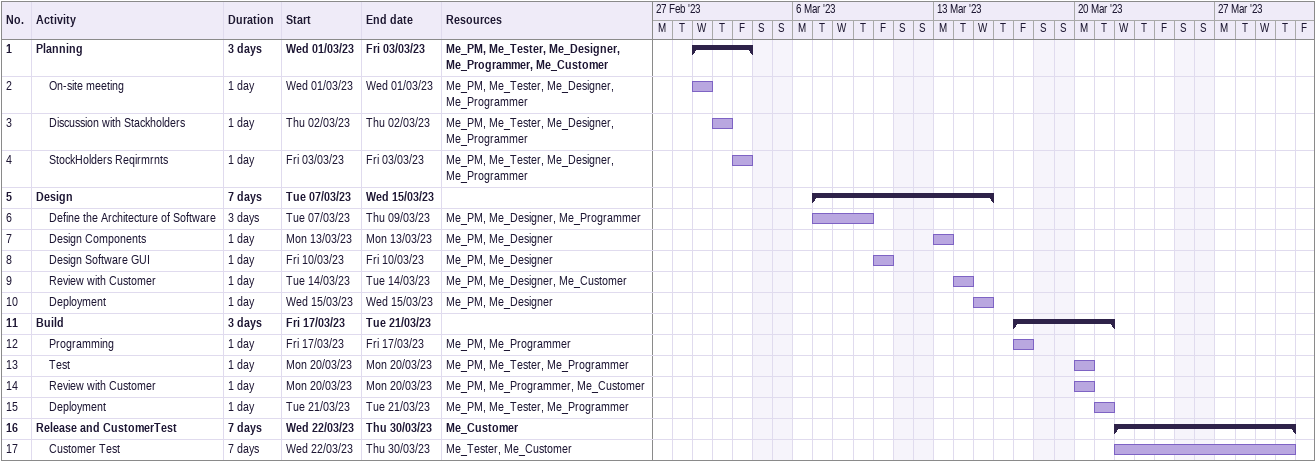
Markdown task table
| ID | Level | Task | Duration | Start | Finish | Resources |
|---|---|---|---|---|---|---|
| 1 | 1 | **Planning** | 3d | 2023-03-01 | 2023-03-03 | Me_PM, Me_Tester, Me_Designer, Me_Programmer, Me_Customer |
| 2 | 2 | On-site meeting | 1d | 2023-03-01 | 2023-03-01 | Me_PM, Me_Tester, Me_Designer, Me_Programmer |
| 3 | 2 | Discussion with Stackholders | 1d | 2023-03-02 | 2023-03-02 | Me_PM, Me_Tester, Me_Designer, Me_Programmer |
| 4 | 2 | StockHolders Reqirmrnts | 1d | 2023-03-03 | 2023-03-03 | Me_PM, Me_Tester, Me_Designer, Me_Programmer |
| 5 | 1 | **Design** | 7d | 2023-03-07 | 2023-03-15 |  |
| 6 | 2 | Define the Architecture of Software | 3d | 2023-03-07 | 2023-03-09 | Me_PM, Me_Designer, Me_Programmer |
| 7 | 2 | Design Components | 1d | 2023-03-13 | 2023-03-13 | Me_PM, Me_Designer |
| 8 | 2 | Design Software GUI | 1d | 2023-03-10 | 2023-03-10 | Me_PM, Me_Designer |
| 9 | 2 | Review with Customer | 1d | 2023-03-14 | 2023-03-14 | Me_PM, Me_Designer, Me_Customer |
| 10 | 2 | Deployment | 1d | 2023-03-15 | 2023-03-15 | Me_PM, Me_Designer |
| 11 | 1 | **Build** | 3d | 2023-03-17 | 2023-03-21 |  |
| 12 | 2 | Programming | 1d | 2023-03-17 | 2023-03-17 | Me_PM, Me_Programmer |
| 13 | 2 | Test | 1d | 2023-03-20 | 2023-03-20 | Me_PM, Me_Tester, Me_Programmer |
| 14 | 2 | Review with Customer | 1d | 2023-03-20 | 2023-03-20 | Me_PM, Me_Programmer, Me_Customer |
| 15 | 2 | Deployment | 1d | 2023-03-21 | 2023-03-21 | Me_PM, Me_Tester, Me_Programmer |
| 16 | 1 | **Release and CustomerTest** | 7d | 2023-03-22 | 2023-03-30 | Me_Customer |
| 17 | 2 | Customer Test | 7d | 2023-03-22 | 2023-03-30 | Me_Tester, Me_Customer |
